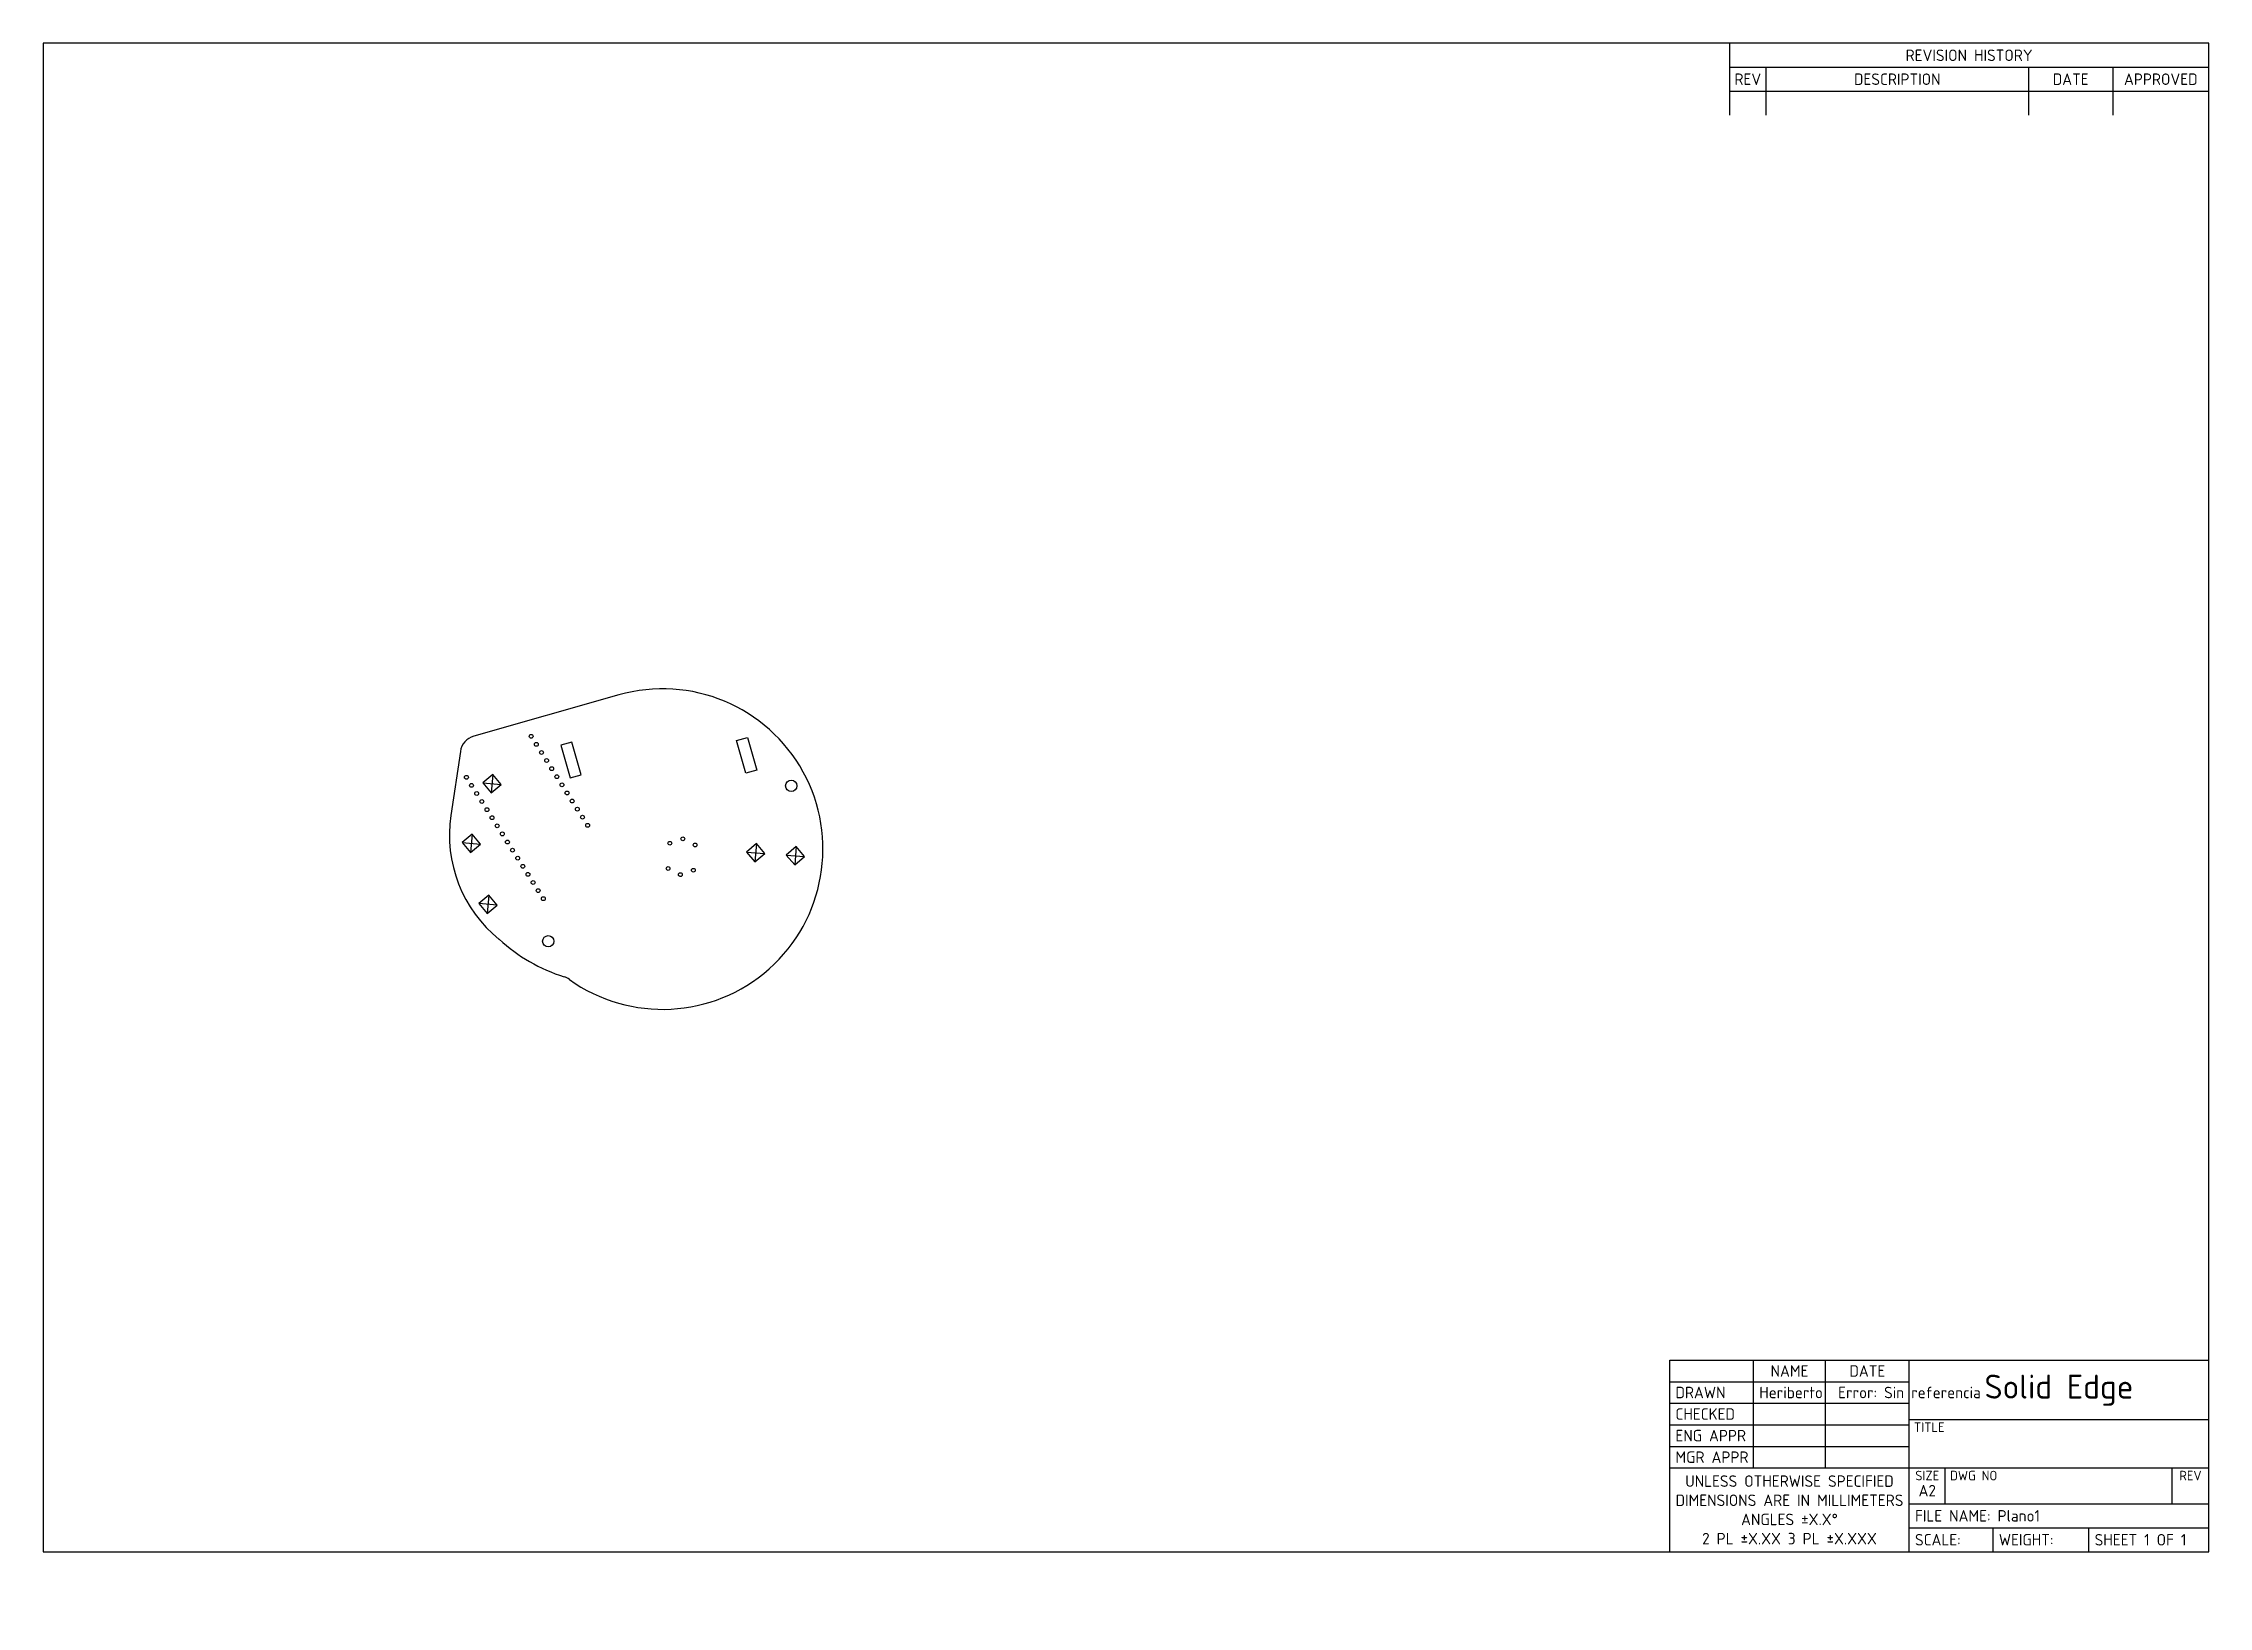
# Model space of a CAD drawing. Header units: millimetres. Extents: x 10 to 584, y -5 to 410.
import ezdxf
from ezdxf.entities.mleader import LeaderData, LeaderLine
from ezdxf.math import Vec2, Vec3

# ---------------------------------------------------------------- set-up
doc = ezdxf.new("R2010")
doc.units = ezdxf.units.MM
doc.layers.add('Default', color=7, linetype='Continuous')
doc.layers.add('PLACAPCB', color=7, linetype='Continuous')

# ---------------------------------------------------------------- blocks, each defined once
blk = doc.blocks.new('SE')
at = {"layer": 'PLACAPCB', "color": 7, "linetype": 'Continuous'}
for p, q in [((162.53, 237.2), (124.13, 226.27)), ((150.09, 224.69), (147.21, 223.87)), ((147.21, 223.87), (149.67, 215.21)), ((152.56, 216.03), (150.09, 224.69)), ((193.76, 225.08), (196.64, 225.9)), ((196.22, 216.43), (193.76, 225.08)), ((196.64, 225.9), (199.11, 217.25)), ((120.56, 222.2), (118.04, 205.25)), ((129.13, 216.11), (126.49, 213.9)), ((126.49, 213.9), (128.7, 211.25)), ((128.7, 211.25), (131.35, 213.46)), ((131.35, 213.46), (129.13, 216.11)), ((149.67, 215.21), (152.56, 216.03)), ((199.11, 217.25), (196.22, 216.43)), ((123.71, 200.28), (121.06, 198.07)), ((121.06, 198.07), (123.28, 195.42)), ((123.28, 195.42), (125.92, 197.64)), ((125.92, 197.64), (123.71, 200.28)), ((199.08, 197.77), (196.43, 195.55)), ((196.43, 195.55), (198.65, 192.91)), ((201.29, 195.12), (199.08, 197.77)), ((209.54, 196.99), (206.93, 194.74)), ((211.8, 194.38), (209.54, 196.99)), ((198.65, 192.91), (201.29, 195.12)), ((206.93, 194.74), (209.19, 192.13)), ((209.19, 192.13), (211.8, 194.38)), ((128.07, 184.13), (125.42, 181.91)), ((130.28, 181.48), (128.07, 184.13)), ((125.42, 181.91), (127.63, 179.27)), ((127.63, 179.27), (130.28, 181.48))]:
    blk.add_line(p, q, dxfattribs=at)
for centre, radius in [((139.33, 226.24), 0.508), ((140.69, 224.09), 0.508), ((142.05, 221.95), 0.508), ((143.41, 219.8), 0.508), ((144.77, 217.65), 0.508), ((122.16, 215.37), 0.508), ((123.52, 213.22), 0.508), ((146.13, 215.51), 0.508), ((147.48, 213.36), 0.508), ((208.27, 213.1), 1.5), ((124.88, 211.07), 0.508), ((126.24, 208.93), 0.508), ((127.6, 206.78), 0.508), ((148.84, 211.22), 0.508), ((150.2, 209.07), 0.508), ((151.56, 206.92), 0.508), ((128.96, 204.64), 0.508), ((130.32, 202.49), 0.508), ((152.92, 204.78), 0.508), ((154.28, 202.63), 0.508), ((131.68, 200.35), 0.508), ((133.03, 198.2), 0.508), ((134.39, 196.05), 0.508), ((176.08, 197.88), 0.5), ((179.53, 199.04), 0.5), ((182.78, 197.42), 0.5), ((135.75, 193.91), 0.508), ((137.11, 191.76), 0.508), ((138.47, 189.62), 0.508), ((175.62, 191.18), 0.5), ((178.87, 189.56), 0.5), ((182.32, 190.72), 0.5), ((139.83, 187.47), 0.508), ((141.19, 185.32), 0.508), ((142.55, 183.18), 0.508), ((143.86, 171.89), 1.5)]:
    blk.add_circle(centre, radius, dxfattribs=at)
for centre, radius, start, end in [((174.17, 196.33), 42.5, 234.41861, 105.89159), ((125.5, 221.46), 5, 105.89159, 171.556), ((153.16, 200.03), 35.51, 171.556, 231.09589), ((161.83, 206.11), 45.77, 227.43289, 252.47055), ((146.53, 157.7), 5, 54.41861, 72.47055)]:
    blk.add_arc(centre, radius, start, end, dxfattribs=at)
blk = doc.blocks.new('_DOT')
at = {"color": 0}
blk.add_line((0, 0), (-1, 0), dxfattribs=at)
at = {"color": 0, "const_width": 0.333}
blk.add_lwpolyline([(-0.1665, 0, 1), (0.1665, 0, 1)], format="xyb", close=True, dxfattribs=at)

msp = doc.modelspace()

# ---------------------------------------------------------------- linework, layer by layer
at = {"layer": 'Default', "color": 7, "linetype": 'Continuous'}
for p, q in [((584, 410), (10, 410)), ((10, 410), (10, 10)), ((457, 410), (457, 390.95)), ((584, 10), (584, 410)), ((457, 403.65), (584, 403.65)), ((466.65, 403.65), (466.65, 390.95)), ((536.25, 403.65), (536.25, 390.95)), ((558.6, 403.65), (558.6, 390.95)), ((457, 397.3), (584, 397.3)), ((126.49, 213.9), (131.35, 213.46)), ((129.13, 216.11), (128.7, 211.25)), ((121.06, 198.07), (125.92, 197.64)), ((123.71, 200.28), (123.28, 195.42)), ((196.43, 195.55), (201.29, 195.12)), ((199.08, 197.77), (198.65, 192.91)), ((209.54, 196.99), (209.19, 192.13)), ((206.93, 194.74), (211.8, 194.38)), ((128.07, 184.13), (127.63, 179.27)), ((130.28, 181.48), (125.42, 181.91)), ((441.12, 10), (441.12, 60.8)), ((441.12, 60.8), (584, 60.8)), ((463.35, 32.23), (463.35, 60.8)), ((482.4, 32.23), (482.4, 60.8)), ((504.62, 10), (504.62, 60.8)), ((441.12, 55.09), (504.62, 55.09)), ((441.12, 49.37), (504.62, 49.37)), ((441.12, 43.66), (504.62, 43.66)), ((504.62, 45.05), (584, 45.05)), ((441.12, 37.94), (504.62, 37.94)), ((441.12, 32.23), (584, 32.23)), ((514.15, 22.7), (514.15, 32.1)), ((574.35, 22.7), (574.35, 32.1)), ((504.62, 22.7), (584, 22.7)), ((504.62, 16.35), (584, 16.35)), ((526.85, 10), (526.85, 16.35)), ((552.25, 10), (552.25, 16.35)), ((10, 10), (584, 10))]:
    msp.add_line(p, q, dxfattribs=at)

# ---------------------------------------------------------------- block references
at = {"layer": 'Default'}
msp.add_blockref('SE', (0, 0), dxfattribs=at)

# ---------------------------------------------------------------- texts
for s, insert, char_height, width, attachment_point in [('{\\fSolid Edge ISO|b0||i0||c0|p34;\\C7;\\H3.048;\\W1.;REVISION HISTORY}', (520.5, 406.82), 3.048, 127, 5), ('{\\fSolid Edge ISO|b0||i0||c0|p34;\\C7;\\H3.048;\\W1.;REV}', (461.83, 400.48), 3.048, 9.652, 5), ('{\\fSolid Edge ISO|b0||i0||c0|p34;\\C7;\\H3.048;\\W1.;DESCRIPTION}', (501.45, 400.48), 3.048, 69.596, 5), ('{\\fSolid Edge ISO|b0||i0||c0|p34;\\C7;\\H3.048;\\W1.;DATE}', (547.42, 400.48), 3.048, 22.352, 5), ('{\\fSolid Edge ISO|b0||i0||c0|p34;\\C7;\\H3.048;\\W1.;APPROVED}', (571.3, 400.48), 3.048, 25.4, 5), ('{\\fSolid Edge ISO|b0||i0||c0|p34;\\C7;\\H3.048;\\W1.;NAME}', (472.88, 57.94), 3.048, 19.05, 5), ('{\\fSolid Edge ISO|b0||i0||c0|p34;\\C7;\\H3.048;\\W1.;DATE}', (493.51, 57.94), 3.048, 22.225, 5), ('{\\fSolid Edge ISO|b0||i0||c0|p34;\\C7;\\H3.048;\\W1.;DRAWN}', (442.65, 52.23), 3.048, 20.701, 4), ('{\\fSolid Edge ISO|b1||i0||c0|p34;\\C7;\\H6.35;\\W1.;Solid Edge}', (544.31, 52.83), 6.35, 79.375, 5), ('{\\fSolid Edge ISO|b0||i0||c0|p34;\\C7;\\H3.048;\\W1.;CHECKED}', (442.65, 46.51), 3.048, 20.701, 4), ('{\\fSolid Edge ISO|b0||i0||c0|p34;\\C7;\\H3.048;\\W1.;ENG APPR}', (442.65, 40.8), 3.048, 20.701, 4), ('{\\fSolid Edge ISO|b0||i0||c0|p34;\\C7;\\H2.54;\\W1.;TITLE}', (505.89, 44.3), 2.54, 78.105, 1), ('{\\fSolid Edge ISO|b0||i0||c0|p34;\\C7;\\H3.048;\\W1.;MGR APPR}', (442.65, 35.08), 3.048, 20.701, 4), ('{\\fSolid Edge ISO|b0||i0||c0|p34;\\C7;\\H3.048;\\W1.;UNLESS OTHERWISE SPECIFIED\\P}{\\fSolid Edge ISO|b0||i0||c0|p34;\\C7;\\H3.048;\\W1.;DIMENSIONS ARE IN MILLIMETERS\\P}{\\fSolid Edge ISO|b0||i0||c0|p34;\\C7;\\H3.048;\\W1.;ANGLES ±X.X°\\P}{\\fSolid Edge ISO|b0||i0||c0|p34;\\C7;\\H3.048;\\W1.;2 PL ±X.XX 3 PL ±X.XXX}', (472.88, 21.11), 3.048, 63.5, 5), ('{\\fSolid Edge ISO|b0||i0||c0|p34;\\C7;\\H2.54;\\W1.;SIZE}', (509.39, 31.47), 2.54, 9.525, 2), ('{\\fSolid Edge ISO|b0||i0||c0|p34;\\C7;\\H2.54;\\W1.;DWG NO}', (515.42, 31.47), 2.54, 58.928, 1), ('{\\fSolid Edge ISO|b0||i0||c0|p34;\\C7;\\H2.54;\\W1.;REV}', (579.17, 31.47), 2.54, 9.652, 2), ('{\\fSolid Edge ISO|b1||i0||c0|p34;\\C7;\\H3.048;\\W1.;A2}', (509.39, 26.19), 3.048, 9.525, 5), ('{\\fSolid Edge ISO|b0||i0||c0|p34;\\C7;\\H3.048;\\W1.;SCALE:}', (506.15, 13.18), 3.048, 20.701, 4), ('{\\fSolid Edge ISO|b0||i0||c0|p34;\\C7;\\H3.048;\\W1.;WEIGHT:}', (528.37, 13.18), 3.048, 23.876, 4)]:
    msp.add_mtext(s, dxfattribs=dict(at, insert=insert, char_height=char_height, width=width, attachment_point=attachment_point))

# ---------------------------------------------------------------- leaders
at = {"layer": 'Default', "color": 7, "linetype": 'Continuous'}
ml = msp.add_multileader_mtext('Standard', dxfattribs=at)
ml.set_content('{\\pxsm0.9;\\fSolid Edge ISO|b0||i0||c0|p34;\\W1.;Heriberto\\P}', color=256)
ml.set_leader_properties()
ml.set_arrow_properties(name='DOT')
ml.build(insert=Vec2(0, 0))
ml.multileader.update_dxf_attribs({"leader_type": 0, "dogleg_length": 0, "arrow_head_size": 3.05})
ctx = ml.context
ctx.base_point, ctx.char_height, ctx.arrow_head_size, ctx.landing_gap_size = Vec3(462.87, 52.22), 3.048, 3.05, 1.07
ctx.mtext.insert = Vec3(464.87, 53.75)
ml = msp.add_multileader_mtext('Standard', dxfattribs=at)
ml.set_content('{\\pxsm0.9;\\fSolid Edge ISO|b0||i0||c0|p34;\\W1.; Error: Sin referencia\\P}', color=256)
ml.set_leader_properties()
ml.set_arrow_properties(name='DOT')
ml.build(insert=Vec2(0, 0))
ml.multileader.update_dxf_attribs({"leader_type": 0, "dogleg_length": 0, "arrow_head_size": 3.05})
ctx = ml.context
ctx.base_point, ctx.char_height, ctx.arrow_head_size, ctx.landing_gap_size = Vec3(481.92, 52.22), 3.048, 3.05, 1.07
ctx.mtext.insert = Vec3(483.92, 53.75)
ml = msp.add_multileader_mtext('Standard', dxfattribs=at)
ml.set_content('{\\pxsm0.9;\\fSolid Edge ISO|b0||i0||c0|p34;\\W1.;FILE NAME: Plano1\\P}', color=256)
ml.set_leader_properties()
ml.set_arrow_properties(name='DOT')
ml.build(insert=Vec2(0, 0))
ml.multileader.update_dxf_attribs({"leader_type": 0, "dogleg_length": 0, "arrow_head_size": 3.05})
ctx = ml.context
ctx.base_point, ctx.char_height, ctx.arrow_head_size, ctx.landing_gap_size = Vec3(504.15, 19.52), 3.048, 3.05, 1.07
ctx.mtext.insert = Vec3(506.15, 21.05)
ml = msp.add_multileader_mtext('Standard', dxfattribs=at)
ml.set_content('{\\pxsm0.9;\\fSolid Edge ISO|b0||i0||c0|p34;\\W1.;SHEET 1 OF 1\\P}', color=256)
ml.set_leader_properties()
ml.set_arrow_properties(name='DOT')
ml.build(insert=Vec2(0, 0))
ml.multileader.update_dxf_attribs({"leader_type": 0, "dogleg_length": 0, "arrow_head_size": 3.05})
ctx = ml.context
ctx.base_point, ctx.char_height, ctx.arrow_head_size, ctx.landing_gap_size = Vec3(551.77, 13.16), 3.048, 3.05, 1.07
ctx.mtext.insert = Vec3(553.77, 14.7)

doc.saveas('drawing.dxf')
